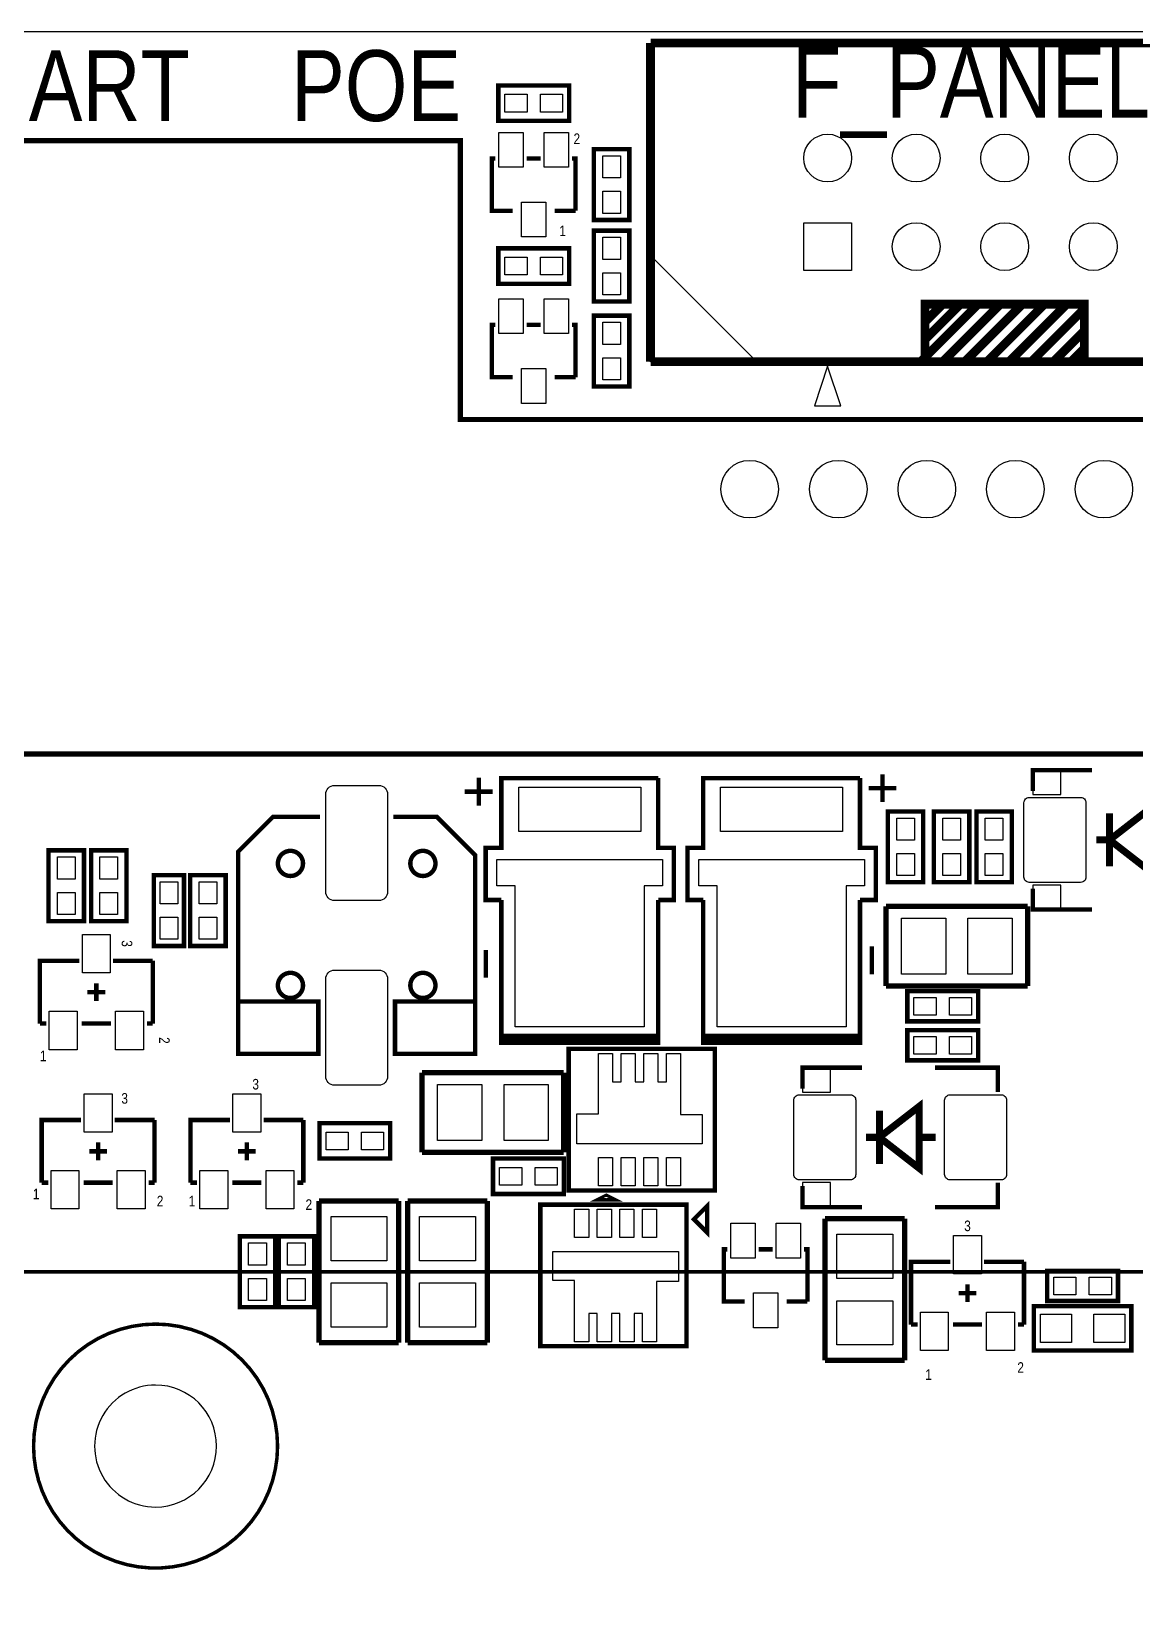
# Model space of a CAD drawing. Extents: x 2 to 176, y -19 to 159.
# Drawn here: x 65.2 to 96.87, y 113.83 to 159.13 of the extents above; entities that cross this region are included whole.
import ezdxf
from ezdxf.enums import TextEntityAlignment as Align

# ---------------------------------------------------------------- set-up
doc = ezdxf.new("R2010")
doc.units = 0
for name, color, linetype in [('BG_OUTLINE', 5, 'CONTINUOUS'), ('BG_SILKSCREEN_TOP', 7, 'CONTINUOUS'), ('PG_NEW_SLIK-TOP', 231, 'CONTINUOUS'), ('PG_SILKSCREEN_TOP', 7, 'CONTINUOUS'), ('PIN_TOP', 92, 'CONTINUOUS')]:
    doc.layers.add(name, color=color, linetype=linetype)

msp = doc.modelspace()

# ---------------------------------------------------------------- linework, layer by layer
at = {"layer": 'BG_OUTLINE'}
for points in [[(172.76826, 159.132524, -0.414213), (175.768254, 156.13253), (175.768254, -7.862062, -0.414223), (172.76826, -10.862056), (8.768588, -10.862056, -0.414212), (5.768594, -7.862062), (5.768594, 156.13253, -0.414226), (8.768588, 159.132524)], [(68.75526, 116.798852, 0.999936), (68.75526, 120.298718, 1.000064)]]:
    msp.add_lwpolyline(points, format="xyb", close=True, dxfattribs=at)
at = {"layer": 'PG_NEW_SLIK-TOP'}
for points, const_width in [([(82.95767, 158.805372), (82.95767, 149.661372)], 0.254), ([(103.27767, 158.805372), (82.95767, 158.805372)], 0.254), ([(78.58887, 157.586172), (80.62087, 157.586172), (80.62087, 156.570172), (78.58887, 156.570172), (78.58887, 157.586172)], 0.127), ([(78.504796, 155.491434), (78.404974, 155.491434), (78.404974, 153.99131), (79.004922, 153.99131)], 0.127), ([(79.804768, 155.491434), (79.404972, 155.491434)], 0.127), ([(80.804766, 153.99131), (80.804766, 155.491434), (80.704944, 155.491434)], 0.127), ([(81.33207, 153.725372), (81.33207, 155.757372), (82.34807, 155.757372), (82.34807, 153.725372), (81.33207, 153.725372)], 0.127), ([(80.204818, 153.99131), (80.804766, 153.99131)], 0.127), ([(82.34807, 153.420572), (82.34807, 151.388572), (81.33207, 151.388572), (81.33207, 153.420572), (82.34807, 153.420572)], 0.127), ([(78.58887, 152.912572), (80.62087, 152.912572), (80.62087, 151.896572), (78.58887, 151.896572), (78.58887, 152.912572)], 0.127), ([(91.33967, 151.312372), (90.83167, 150.804372), (90.83167, 150.296372), (91.84767, 151.312372), (92.35567, 151.312372), (90.83167, 149.788372), (90.95867, 149.661372), (91.33967, 149.661372), (92.99067, 151.312372)], 0.254), ([(90.83167, 149.661372), (90.83167, 151.312372), (95.40367, 151.312372), (95.40367, 149.661372)], 0.254), ([(93.62567, 151.312372), (91.97467, 149.661372)], 0.254), ([(94.26067, 151.312372), (92.60967, 149.661372)], 0.254), ([(94.89567, 151.312372), (93.24467, 149.661372)], 0.254), ([(95.40367, 151.185372), (93.87967, 149.661372)], 0.254), ([(81.33207, 148.950172), (81.33207, 150.982172), (82.34807, 150.982172), (82.34807, 148.950172), (81.33207, 148.950172)], 0.127), ([(78.504796, 150.716234), (78.404974, 150.716234), (78.404974, 149.21611), (79.004922, 149.21611)], 0.127), ([(79.804768, 150.716234), (79.404972, 150.716234)], 0.127), ([(80.804766, 149.21611), (80.804766, 150.716234), (80.704944, 150.716234)], 0.127), ([(95.40367, 150.550372), (94.51467, 149.661372)], 0.254), ([(95.40367, 150.042372), (95.02267, 149.661372)], 0.254), ([(82.95767, 149.661372), (91.97467, 149.661372)], 0.254), ([(91.97467, 149.661372), (103.27767, 149.661372)], 0.254), ([(91.97467, 149.661372), (92.10167, 149.661372)], 0.254), ([(80.204818, 149.21611), (80.804766, 149.21611)], 0.127), ([(83.175602, 137.71499), (78.675738, 137.71499), (78.675738, 135.714994), (78.22565, 135.714994), (78.22565, 134.21487), (78.675738, 134.21487)], 0.127), ([(83.175602, 137.71499), (83.175602, 135.714994), (83.62569, 135.714994), (83.62569, 134.21487), (83.175602, 134.21487)], 0.127), ([(88.966802, 137.71499), (84.466938, 137.71499), (84.466938, 135.714994), (84.01685, 135.714994), (84.01685, 134.21487), (84.466938, 134.21487)], 0.127), ([(88.966802, 137.71499), (88.966802, 135.714994), (89.41689, 135.714994), (89.41689, 134.21487), (88.966802, 134.21487)], 0.127), ([(95.623126, 137.940796), (93.923104, 137.940796), (93.923104, 137.340848)], 0.127), ([(90.78087, 136.758172), (90.78087, 134.726172), (89.76487, 134.726172), (89.76487, 136.758172), (90.78087, 136.758172)], 0.127), ([(92.10167, 136.758172), (92.10167, 134.726172), (91.08567, 134.726172), (91.08567, 136.758172), (92.10167, 136.758172)], 0.127), ([(93.32087, 136.758172), (93.32087, 134.726172), (92.30487, 134.726172), (92.30487, 136.758172), (93.32087, 136.758172)], 0.127), ([(66.70167, 135.640572), (66.70167, 133.608572), (65.68567, 133.608572), (65.68567, 135.640572), (66.70167, 135.640572)], 0.127), ([(67.92087, 135.640572), (67.92087, 133.608572), (66.90487, 133.608572), (66.90487, 135.640572), (67.92087, 135.640572)], 0.127), ([(68.70827, 132.897372), (68.70827, 134.929372), (69.57187, 134.929372), (69.57187, 132.897372), (68.70827, 132.897372)], 0.127), ([(70.76567, 134.929372), (70.76567, 132.897372), (69.74967, 132.897372), (69.74967, 134.929372), (70.76567, 134.929372)], 0.127), ([(93.923104, 134.540752), (93.923104, 133.940804), (95.623126, 133.940804)], 0.127), ([(83.175602, 134.21487), (83.175602, 130.314954), (78.675738, 130.314954), (78.675738, 134.21487)], 0.127), ([(88.966802, 134.21487), (88.966802, 130.314954), (84.466938, 130.314954), (84.466938, 134.21487)], 0.127), ([(89.7128, 131.7498), (89.7128, 134.0358)], 0.1524), ([(89.7128, 134.0358), (93.7768, 134.0358)], 0.1524), ([(93.7768, 134.0358), (93.7768, 131.7498)], 0.1524), ([(66.56705, 132.471922), (65.435988, 132.471922), (65.435988, 130.672078)], 0.127), ([(68.676012, 132.471922), (67.533012, 132.471922)], 0.127), ([(68.676012, 130.672078), (68.676012, 132.471922)], 0.127), ([(67.056, 131.318), (67.056, 131.826)], 0.127), ([(93.7768, 131.7498), (89.7128, 131.7498)], 0.1524), ([(66.802, 131.572), (67.31, 131.572)], 0.127), ([(90.3224, 131.5974), (92.3544, 131.5974), (92.3544, 130.7338), (90.3224, 130.7338), (90.3224, 131.5974)], 0.127), ([(65.622932, 130.672078), (65.435988, 130.672078)], 0.127), ([(67.473068, 130.672078), (66.635884, 130.672078)], 0.127), ([(68.676012, 130.672078), (68.506086, 130.672078)], 0.127), ([(92.3544, 129.6162), (90.3224, 129.6162), (90.3224, 130.4798), (92.3544, 130.4798), (92.3544, 129.6162)], 0.127), ([(78.675738, 130.314954), (78.675738, 130.214878), (83.175602, 130.214878), (83.175602, 130.314954)], 0.127), ([(78.675738, 130.214878), (78.675738, 130.115056), (83.175602, 130.115056), (83.175602, 130.214878)], 0.127), ([(84.466938, 130.314954), (84.466938, 130.214878), (88.966802, 130.214878), (88.966802, 130.314954)], 0.127), ([(84.466938, 130.214878), (84.466938, 130.115056), (88.966802, 130.115056), (88.966802, 130.214878)], 0.127), ([(80.6069, 125.8824), (80.6069, 129.9464), (84.7979, 129.9464), (84.7979, 125.8824), (80.6069, 125.8824), (80.6069, 125.9078)], 0.127), ([(76.4032, 126.9746), (76.4032, 129.2606)], 0.1524), ([(76.4032, 129.2606), (80.4672, 129.2606)], 0.1524), ([(80.4672, 129.2606), (80.4672, 126.9746)], 0.1524), ([(89.019126, 129.406396), (87.319104, 129.406396), (87.319104, 128.806448)], 0.127), ([(92.919296, 128.706372), (92.919296, 129.406396), (91.119198, 129.406396)], 0.127), ([(66.61912, 127.904494), (65.488058, 127.904494), (65.488058, 126.10465)], 0.127), ([(68.728082, 127.904494), (67.585082, 127.904494)], 0.127), ([(68.728082, 126.10465), (68.728082, 127.904494)], 0.127), ([(70.88632, 127.904494), (69.755258, 127.904494), (69.755258, 126.10465)], 0.127), ([(72.995282, 127.904494), (71.852282, 127.904494)], 0.127), ([(72.995282, 126.10465), (72.995282, 127.904494)], 0.127), ([(75.4888, 126.7968), (73.4568, 126.7968), (73.4568, 127.8128), (75.4888, 127.8128), (75.4888, 126.7968)], 0.127), ([(67.10807, 126.750572), (67.10807, 127.258572)], 0.127), ([(71.37527, 126.750572), (71.37527, 127.258572)], 0.127), ([(66.85407, 127.004572), (67.36207, 127.004572)], 0.127), ([(71.12127, 127.004572), (71.62927, 127.004572)], 0.127), ([(80.4672, 126.9746), (76.4032, 126.9746)], 0.1524), ([(80.4672, 125.7808), (78.4352, 125.7808), (78.4352, 126.7968), (80.4672, 126.7968), (80.4672, 125.7808)], 0.127), ([(65.675002, 126.10465), (65.488058, 126.10465)], 0.127), ([(67.525138, 126.10465), (66.687954, 126.10465)], 0.127), ([(68.728082, 126.10465), (68.558156, 126.10465)], 0.127), ([(69.942202, 126.10465), (69.755258, 126.10465)], 0.127), ([(71.792338, 126.10465), (70.955154, 126.10465)], 0.127), ([(72.995282, 126.10465), (72.825356, 126.10465)], 0.127), ([(87.319104, 126.006352), (87.319104, 125.406404), (89.019126, 125.406404)], 0.127), ([(92.919296, 126.106428), (92.919296, 125.406404), (91.119198, 125.406404)], 0.127), ([(73.44664, 121.518172), (73.44664, 125.582172)], 0.1524), ([(73.44664, 125.582172), (75.73264, 125.582172)], 0.1524), ([(75.73264, 125.582172), (75.73264, 121.518172)], 0.1524), ([(75.98664, 121.518172), (75.98664, 125.582172)], 0.1524), ([(75.98664, 125.582172), (78.27264, 125.582172)], 0.1524), ([(78.27264, 125.582172), (78.27264, 121.518172)], 0.1524), ([(83.9851, 125.476), (83.9851, 121.412), (79.7941, 121.412), (79.7941, 125.476), (83.9851, 125.476), (83.9851, 125.4506)], 0.127), ([(87.9602, 125.0696), (90.2462, 125.0696)], 0.1524), ([(87.9602, 121.0056), (87.9602, 125.0696)], 0.1524), ([(90.2462, 125.0696), (90.2462, 121.0056)], 0.1524), ([(72.18807, 124.566172), (72.18807, 122.534172), (71.17207, 122.534172), (71.17207, 124.566172), (72.18807, 124.566172)], 0.127), ([(72.28967, 122.534172), (72.28967, 124.566172), (73.30567, 124.566172), (73.30567, 122.534172), (72.28967, 122.534172)], 0.127), ([(85.158326, 124.194062), (85.058504, 124.194062), (85.058504, 122.693938), (85.658452, 122.693938)], 0.127), ([(86.458298, 124.194062), (86.058502, 124.194062)], 0.127), ([(87.458296, 122.693938), (87.458296, 124.194062), (87.358474, 124.194062)], 0.127), ([(91.56065, 123.835922), (90.429588, 123.835922), (90.429588, 122.036078)], 0.127), ([(93.669612, 123.835922), (92.526612, 123.835922)], 0.127), ([(93.669612, 122.036078), (93.669612, 123.835922)], 0.127), ([(92.0496, 122.682), (92.0496, 123.19)], 0.127), ([(94.33687, 123.575572), (96.36887, 123.575572), (96.36887, 122.711972), (94.33687, 122.711972), (94.33687, 123.575572)], 0.127), ([(91.7956, 122.936), (92.3036, 122.936)], 0.127), ([(86.858348, 122.693938), (87.458296, 122.693938)], 0.127), ([(93.95587, 122.559572), (96.74987, 122.559572), (96.74987, 121.289572), (93.95587, 121.289572), (93.95587, 122.559572)], 0.127), ([(90.616532, 122.036078), (90.429588, 122.036078)], 0.127), ([(92.466668, 122.036078), (91.629484, 122.036078)], 0.127), ([(93.669612, 122.036078), (93.499686, 122.036078)], 0.127), ([(75.73264, 121.518172), (73.44664, 121.518172)], 0.1524), ([(78.27264, 121.518172), (75.98664, 121.518172)], 0.1524), ([(90.2462, 121.0056), (87.9602, 121.0056)], 0.1524)]:
    msp.add_lwpolyline(points, dxfattribs=dict(at, const_width=const_width))
for points in [[(86.00567, 149.661372), (82.95767, 149.661372), (82.95767, 152.709372)], [(93.923104, 137.240772), (94.723204, 137.240772), (94.723204, 137.940796), (93.923104, 137.940796)], [(93.923104, 133.940804), (94.723204, 133.940804), (94.723204, 134.640828), (93.923104, 134.640828)], [(87.319104, 128.706372), (88.119204, 128.706372), (88.119204, 129.406396), (87.319104, 129.406396)], [(87.319104, 125.406404), (88.119204, 125.406404), (88.119204, 126.106428), (87.319104, 126.106428)]]:
    msp.add_lwpolyline(points, close=True, dxfattribs=at)
at = {"layer": 'PG_SILKSCREEN_TOP'}
for points, const_width in [([(103.60279, 148.002752), (77.50175, 148.002752), (77.50175, 156.003752), (64.20231, 156.003752), (64.20231, 148.002752), (46.30293, 148.002752), (46.30293, 138.404092), (103.60279, 138.404092), (103.60279, 148.002752)], 0.14986), ([(78.028038, 137.722864), (78.028038, 136.923018)], 0.127), ([(89.610438, 137.824464), (89.610438, 137.024618)], 0.127), ([(77.627988, 137.323068), (78.428088, 137.323068)], 0.127), ([(89.210388, 137.424668), (90.010488, 137.424668)], 0.127), ([(95.7453, 135.9408), (96.1263, 135.9408), (97.2693, 135.0518), (97.2693, 136.8298), (96.1263, 135.9408), (95.9993, 135.9408)], 0.2032), ([(73.474834, 136.602216), (72.124824, 136.602216), (71.124826, 135.602218), (71.124826, 129.802128), (73.424796, 129.802128), (73.424796, 131.302252), (71.124826, 131.302252)], 0.127), ([(75.574906, 136.602216), (76.82484, 136.602216), (77.924914, 135.502142), (77.924914, 129.802128), (75.624944, 129.802128), (75.624944, 131.302252), (77.924914, 131.302252)], 0.127), ([(96.1263, 135.1788), (96.1263, 136.7028)], 0.2032), ([(78.232, 132.78485), (78.232, 131.98475)], 0.127), ([(89.3064, 132.88645), (89.3064, 132.08635)], 0.127), ([(89.1413, 127.4064), (89.5223, 127.4064), (90.6653, 126.5174), (90.6653, 128.2954), (89.5223, 127.4064), (89.3953, 127.4064)], 0.2032), ([(89.5223, 126.6444), (89.5223, 128.1684)], 0.2032), ([(91.1352, 127.4064), (90.6653, 127.4064)], 0.2032), ([(81.6864, 125.73), (81.4832, 125.6284), (81.8896, 125.6284), (81.6864, 125.73)], 0.127), ([(84.201, 125.0569), (84.582, 124.6759), (84.582, 125.4379), (84.201, 125.0569)], 0.127), ([(63.75527, 123.548902), (148.755354, 123.548902)], 0.100076)]:
    msp.add_lwpolyline(points, dxfattribs=dict(at, const_width=const_width))
for points in [[(88.03767, 149.534372), (87.65667, 148.391372), (88.41867, 148.391372)], [(71.124826, 129.802128), (73.424796, 129.802128), (73.424796, 131.302252), (71.124826, 131.302252)], [(75.624944, 129.802128), (77.924914, 129.802128), (77.924914, 131.302252), (75.624944, 131.302252)]]:
    msp.add_lwpolyline(points, close=True, dxfattribs=at)
for points, const_width in [([(72.985376, 135.265668, 1.000086), (72.26427, 135.265414, 0.999914), (72.985376, 135.265668)], 0.127), ([(76.78547, 135.265668, 1.000086), (76.064364, 135.265414, 0.999914), (76.78547, 135.265668)], 0.127), ([(72.98563, 131.765548, 1.000067), (72.264016, 131.765548, 0.999933), (72.98563, 131.765548)], 0.127), ([(76.78547, 131.765548, 1.000067), (76.064364, 131.765548, 0.999933), (76.78547, 131.765548)], 0.127), ([(72.25538, 118.548912, 0.999873), (65.255394, 118.548912)], 0.100076), ([(65.255394, 118.548912, 1.000127), (72.25538, 118.548912)], 0.100076)]:
    msp.add_lwpolyline(points, format="xyb", dxfattribs=dict(at, const_width=const_width))
at = {"layer": 'PIN_TOP'}
for points in [[(78.77937, 156.824172), (78.77937, 157.332172), (79.41437, 157.332172), (79.41437, 156.824172)], [(79.79537, 156.824172), (79.79537, 157.332172), (80.43037, 157.332172), (80.43037, 156.824172)], [(79.304896, 156.241369), (79.304896, 155.241371), (78.604872, 155.241371), (78.604872, 156.241369)], [(80.604868, 156.241369), (80.604868, 155.241371), (79.904844, 155.241371), (79.904844, 156.241369)], [(82.09407, 154.931872), (81.58607, 154.931872), (81.58607, 155.566872), (82.09407, 155.566872)], [(82.09407, 153.915872), (81.58607, 153.915872), (81.58607, 154.550872), (82.09407, 154.550872)], [(79.954882, 154.241373), (79.954882, 153.241375), (79.254858, 153.241375), (79.254858, 154.241373)], [(87.35187, 152.277572), (87.35187, 153.649172), (88.72347, 153.649172), (88.72347, 152.277572)], [(81.58607, 153.230072), (82.09407, 153.230072), (82.09407, 152.595072), (81.58607, 152.595072)], [(78.77937, 152.150572), (78.77937, 152.658572), (79.41437, 152.658572), (79.41437, 152.150572)], [(79.79537, 152.150572), (79.79537, 152.658572), (80.43037, 152.658572), (80.43037, 152.150572)], [(81.58607, 152.214072), (82.09407, 152.214072), (82.09407, 151.579072), (81.58607, 151.579072)], [(79.304896, 151.466169), (79.304896, 150.466171), (78.604872, 150.466171), (78.604872, 151.466169)], [(80.604868, 151.466169), (80.604868, 150.466171), (79.904844, 150.466171), (79.904844, 151.466169)], [(82.09407, 150.156672), (81.58607, 150.156672), (81.58607, 150.791672), (82.09407, 150.791672)], [(82.09407, 149.140672), (81.58607, 149.140672), (81.58607, 149.775672), (82.09407, 149.775672)], [(79.954882, 149.466173), (79.954882, 148.466175), (79.254858, 148.466175), (79.254858, 149.466173)], [(79.17561, 137.454894), (82.67573, 137.454894), (82.67573, 136.184894), (79.17561, 136.184894)], [(84.96681, 137.454894), (88.46693, 137.454894), (88.46693, 136.184894), (84.96681, 136.184894)], [(90.01887, 136.567672), (90.52687, 136.567672), (90.52687, 135.932672), (90.01887, 135.932672)], [(91.33967, 136.567672), (91.84767, 136.567672), (91.84767, 135.932672), (91.33967, 135.932672)], [(92.55887, 136.567672), (93.06687, 136.567672), (93.06687, 135.932672), (92.55887, 135.932672)], [(65.93967, 135.450072), (66.44767, 135.450072), (66.44767, 134.815072), (65.93967, 134.815072)], [(67.15887, 135.450072), (67.66687, 135.450072), (67.66687, 134.815072), (67.15887, 134.815072)], [(90.01887, 135.551672), (90.52687, 135.551672), (90.52687, 134.916672), (90.01887, 134.916672)], [(91.33967, 135.551672), (91.84767, 135.551672), (91.84767, 134.916672), (91.33967, 134.916672)], [(92.55887, 135.551672), (93.06687, 135.551672), (93.06687, 134.916672), (92.55887, 134.916672)], [(82.775552, 130.57505), (79.075788, 130.57505), (79.075788, 134.62508), (78.55077, 134.62508), (78.55077, 135.375142), (83.30057, 135.375142), (83.30057, 134.62508), (82.775552, 134.62508)], [(88.566752, 130.57505), (84.866988, 130.57505), (84.866988, 134.62508), (84.34197, 134.62508), (84.34197, 135.375142), (89.09177, 135.375142), (89.09177, 134.62508), (88.566752, 134.62508)], [(69.39407, 134.738872), (69.39407, 134.103872), (68.88607, 134.103872), (68.88607, 134.738872)], [(70.00367, 134.738872), (70.51167, 134.738872), (70.51167, 134.103872), (70.00367, 134.103872)], [(65.93967, 134.434072), (66.44767, 134.434072), (66.44767, 133.799072), (65.93967, 133.799072)], [(67.15887, 134.434072), (67.66687, 134.434072), (67.66687, 133.799072), (67.15887, 133.799072)], [(69.39407, 133.722872), (69.39407, 133.087872), (68.88607, 133.087872), (68.88607, 133.722872)], [(70.00367, 133.722872), (70.51167, 133.722872), (70.51167, 133.087872), (70.00367, 133.087872)], [(91.4273, 132.0927), (90.1573, 132.0927), (90.1573, 133.6929), (91.4273, 133.6929)], [(93.3323, 132.0927), (92.0623, 132.0927), (92.0623, 133.6929), (93.3323, 133.6929)], [(66.65595, 132.12191), (66.65595, 133.221984), (67.45605, 133.221984), (67.45605, 132.12191)], [(91.1479, 130.9116), (90.5129, 130.9116), (90.5129, 131.4196), (91.1479, 131.4196)], [(92.1639, 130.9116), (91.5289, 130.9116), (91.5289, 131.4196), (92.1639, 131.4196)], [(65.70599, 129.921762), (65.70599, 131.021836), (66.50609, 131.021836), (66.50609, 129.921762)], [(67.60591, 129.921762), (67.60591, 131.021836), (68.40601, 131.021836), (68.40601, 129.921762)], [(90.5129, 130.302), (91.1479, 130.302), (91.1479, 129.794), (90.5129, 129.794)], [(91.5289, 130.302), (92.1639, 130.302), (92.1639, 129.794), (91.5289, 129.794)], [(84.438998, 127.22479), (80.838294, 127.22479), (80.838294, 128.084834), (81.460594, 128.084834), (81.460594, 129.814574), (81.866994, 129.814574), (81.866994, 129.001774), (82.110326, 129.001774), (82.110326, 129.814574), (82.516726, 129.814574), (82.516726, 129.001774), (82.760566, 129.001774), (82.760566, 129.814574), (83.166966, 129.814574), (83.166966, 129.001774), (83.410298, 129.001774), (83.410298, 129.814574), (83.816698, 129.814574), (83.816698, 128.059434), (84.438998, 128.059434)], [(66.70802, 127.554482), (66.70802, 128.654556), (67.50812, 128.654556), (67.50812, 127.554482)], [(70.97522, 127.554482), (70.97522, 128.654556), (71.77532, 128.654556), (71.77532, 127.554482)], [(76.8477, 128.9177), (78.1177, 128.9177), (78.1177, 127.3175), (76.8477, 127.3175)], [(78.7527, 128.9177), (80.0227, 128.9177), (80.0227, 127.3175), (78.7527, 127.3175)], [(74.2823, 127.5588), (74.2823, 127.0508), (73.6473, 127.0508), (73.6473, 127.5588)], [(75.2983, 127.5588), (75.2983, 127.0508), (74.6633, 127.0508), (74.6633, 127.5588)], [(65.75806, 125.354334), (65.75806, 126.454408), (66.55816, 126.454408), (66.55816, 125.354334)], [(67.65798, 125.354334), (67.65798, 126.454408), (68.45808, 126.454408), (68.45808, 125.354334)], [(70.02526, 125.354334), (70.02526, 126.454408), (70.82536, 126.454408), (70.82536, 125.354334)], [(71.92518, 125.354334), (71.92518, 126.454408), (72.72528, 126.454408), (72.72528, 125.354334)], [(79.2607, 126.5428), (79.2607, 126.0348), (78.6257, 126.0348), (78.6257, 126.5428)], [(80.2767, 126.5428), (80.2767, 126.0348), (79.6417, 126.0348), (79.6417, 126.5428)], [(81.866994, 126.014226), (81.460594, 126.014226), (81.460594, 126.827026), (81.866994, 126.827026)], [(82.51698, 126.014226), (82.11058, 126.014226), (82.11058, 126.827026), (82.51698, 126.827026)], [(83.166966, 126.014226), (82.760566, 126.014226), (82.760566, 126.827026), (83.166966, 126.827026)], [(83.816952, 126.014226), (83.410552, 126.014226), (83.410552, 126.827026), (83.816952, 126.827026)], [(75.38974, 125.137672), (75.38974, 123.867672), (73.78954, 123.867672), (73.78954, 125.137672)], [(77.92974, 125.137672), (77.92974, 123.867672), (76.32954, 123.867672), (76.32954, 125.137672)], [(80.775048, 125.344174), (81.181448, 125.344174), (81.181448, 124.531374), (80.775048, 124.531374)], [(81.425034, 125.344174), (81.831434, 125.344174), (81.831434, 124.531374), (81.425034, 124.531374)], [(82.07502, 125.344174), (82.48142, 125.344174), (82.48142, 124.531374), (82.07502, 124.531374)], [(82.725006, 125.344174), (83.131406, 125.344174), (83.131406, 124.531374), (82.725006, 124.531374)], [(85.958426, 124.943997), (85.958426, 123.943999), (85.258402, 123.943999), (85.258402, 124.943997)], [(87.258398, 124.943997), (87.258398, 123.943999), (86.558374, 123.943999), (86.558374, 124.943997)], [(88.3031, 123.3551), (88.3031, 124.6251), (89.9033, 124.6251), (89.9033, 123.3551)], [(91.64955, 123.48591), (91.64955, 124.585984), (92.44965, 124.585984), (92.44965, 123.48591)], [(71.42607, 124.375672), (71.93407, 124.375672), (71.93407, 123.740672), (71.42607, 123.740672)], [(73.05167, 123.740672), (72.54367, 123.740672), (72.54367, 124.375672), (73.05167, 124.375672)], [(80.153002, 124.13361), (83.753706, 124.13361), (83.753706, 123.273566), (83.131406, 123.273566), (83.131406, 121.543826), (82.725006, 121.543826), (82.725006, 122.356626), (82.481674, 122.356626), (82.481674, 121.543826), (82.075274, 121.543826), (82.075274, 122.356626), (81.831434, 122.356626), (81.831434, 121.543826), (81.425034, 121.543826), (81.425034, 122.356626), (81.181702, 122.356626), (81.181702, 121.543826), (80.775302, 121.543826), (80.775302, 123.298966), (80.153002, 123.298966)], [(71.42607, 123.359672), (71.93407, 123.359672), (71.93407, 122.724672), (71.42607, 122.724672)], [(73.05167, 122.724672), (72.54367, 122.724672), (72.54367, 123.359672), (73.05167, 123.359672)], [(75.38974, 123.232672), (75.38974, 121.962672), (73.78954, 121.962672), (73.78954, 123.232672)], [(77.92974, 123.232672), (77.92974, 121.962672), (76.32954, 121.962672), (76.32954, 123.232672)], [(95.16237, 122.889772), (94.52737, 122.889772), (94.52737, 123.397772), (95.16237, 123.397772)], [(96.17837, 122.889772), (95.54337, 122.889772), (95.54337, 123.397772), (96.17837, 123.397772)], [(86.608412, 122.944001), (86.608412, 121.944003), (85.908388, 121.944003), (85.908388, 122.944001)], [(88.3031, 121.4501), (88.3031, 122.7201), (89.9033, 122.7201), (89.9033, 121.4501)], [(90.69959, 121.285762), (90.69959, 122.385836), (91.49969, 122.385836), (91.49969, 121.285762)], [(92.59951, 121.285762), (92.59951, 122.385836), (93.39961, 122.385836), (93.39961, 121.285762)], [(94.14637, 121.518172), (94.14637, 122.330972), (95.03537, 122.330972), (95.03537, 121.518172)], [(95.67037, 121.518172), (95.67037, 122.330972), (96.55937, 122.330972), (96.55937, 121.518172)]]:
    msp.add_lwpolyline(points, close=True, dxfattribs=at)
for points in [[(73.63587, 134.455154), (73.63587, 137.249154, -0.414214), (73.88987, 137.503154), (75.15987, 137.503154, -0.414214), (75.41387, 137.249154), (75.41387, 134.455154, -0.414214), (75.15987, 134.201154), (73.88987, 134.201154, -0.414214)], [(95.44812, 137.0076), (95.44812, 134.874, -0.414214), (95.29572, 134.7216), (93.82252, 134.7216, -0.414214), (93.67012, 134.874), (93.67012, 137.0076, -0.414214), (93.82252, 137.16), (95.29572, 137.16, -0.414214)], [(73.63587, 129.15519), (73.63587, 131.94919, -0.414214), (73.88987, 132.20319), (75.15987, 132.20319, -0.414214), (75.41387, 131.94919), (75.41387, 129.15519, -0.414214), (75.15987, 128.90119), (73.88987, 128.90119, -0.414214)], [(88.84412, 128.4732), (88.84412, 126.3396, -0.414214), (88.69172, 126.1872), (87.21852, 126.1872, -0.414214), (87.06612, 126.3396), (87.06612, 128.4732, -0.414214), (87.21852, 128.6256), (88.69172, 128.6256, -0.414214)], [(93.17228, 128.4732), (93.17228, 126.3396, -0.414214), (93.01988, 126.1872), (91.54668, 126.1872, -0.414214), (91.39428, 126.3396), (91.39428, 128.4732, -0.414214), (91.54668, 128.6256), (93.01988, 128.6256, -0.414214)]]:
    msp.add_lwpolyline(points, format="xyb", close=True, dxfattribs=at)
for centre, radius in [((88.03767, 155.503372), 0.6858), ((90.57767, 155.503372), 0.6858), ((93.11767, 155.503372), 0.6858), ((95.65767, 155.503372), 0.6858), ((90.57767, 152.963372), 0.6858), ((93.11767, 152.963372), 0.6858), ((95.65767, 152.963372), 0.6858), ((85.80247, 146.003772), 0.8255), ((88.34247, 146.003772), 0.8255), ((90.88247, 146.003772), 0.8255), ((93.42247, 146.003772), 0.8255), ((95.96247, 146.003772), 0.8255), ((68.75526, 118.548912), 3.499993)]:
    msp.add_circle(centre, radius, dxfattribs=at)

# ---------------------------------------------------------------- texts
at = {"layer": 'BG_SILKSCREEN_TOP', "width": 0.85}
for s, p in [('UART', (63.4492, 156.5656)), ('POE', (72.644, 156.5656)), ('F_PANEL', (87.0204, 156.6672))]:
    msp.add_text(s, height=2.032, dxfattribs=at).set_placement(p)
at = {"layer": 'PG_NEW_SLIK-TOP', "width": 0.834167}
for s, p in [('2', (80.7466, 155.9052)), ('1', (80.3402, 153.2636))]:
    msp.add_text(s, height=0.3048, dxfattribs=at).set_placement(p)
for s, p in [('3', (67.782948, 132.966968)), ('2', (68.856098, 130.187954))]:
    msp.add_text(s, height=0.3048, rotation=270, dxfattribs=at).set_placement(p, align=Align.CENTER)
for s, p in [('1', (65.532, 129.5908)), ('3', (67.8688, 128.3716)), ('3', (71.628, 128.778)), ('1', (65.3288, 125.6284)), ('2', (68.8848, 125.4252)), ('1', (69.7992, 125.4252)), ('2', (73.152, 125.3236)), ('3', (92.0496, 124.714)), ('2', (93.5736, 120.65)), ('1', (90.932, 120.4468))]:
    msp.add_text(s, height=0.3048, dxfattribs=at).set_placement(p, align=Align.CENTER)

doc.saveas('drawing.dxf')
